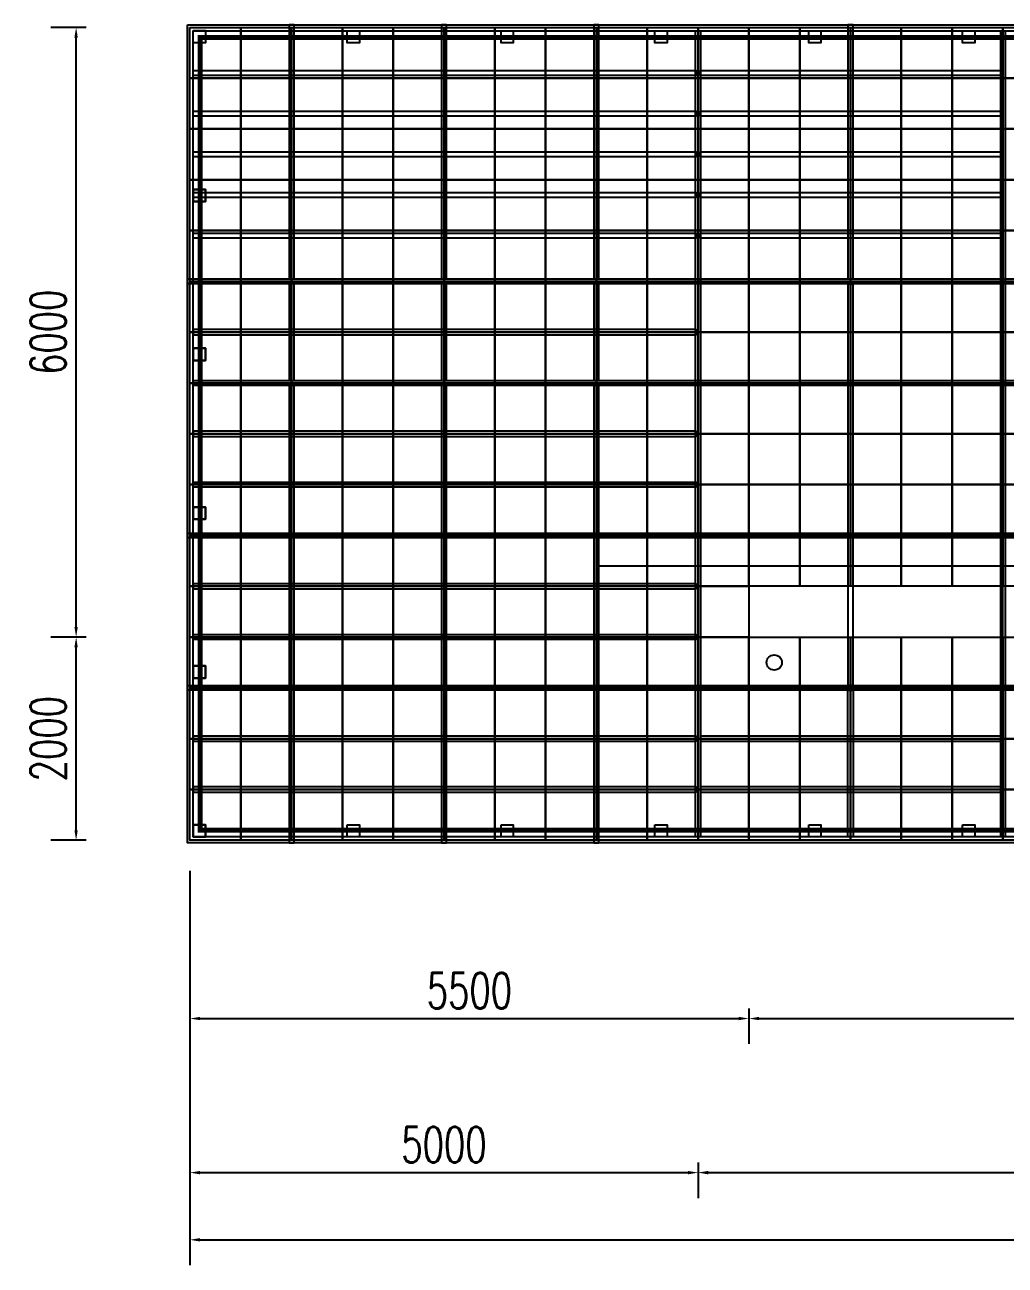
# Model space of a CAD drawing. Header units: millimetres. Extents: x -38645 to 143575, y -84298 to 156976.
# Drawn here: x 52408 to 62055, y -61569 to -49363 of the extents above; entities that cross this region are included whole.
import ezdxf

# ---------------------------------------------------------------- set-up
doc = ezdxf.new("R2010")
doc.units = ezdxf.units.MM
doc.header["$LTSCALE"] = 1000
for name, color, linetype in [('DOTE', 1, 'Continuous'), ('PUB_DIM', 3, 'Continuous'), ('W- bollard系船栓', 4, 'Continuous'), ('W-FLOAT_BOWL浮筒', 253, 'Continuous'), ('W-PLASTIC_RAILINGS塑木栏杆', 6, 'Continuous'), ('W-STEEL_FRAME钢架', 3, 'Continuous'), ('W-STEEL_KEEL钢龙骨', 5, 'Continuous')]:
    doc.layers.add(name, color=color, linetype=linetype)
doc.styles.add('STANDARD_T3', font='simplex.shx', dxfattribs={"width": 0.7, "bigfont": 'gbcbig.shx'})
doc.dimstyles.new('W&&100', dxfattribs={"dimtxt": 350, "dimasz": 100, "dimexe": 250, "dimexo": 300, "dimgap": 100, "dimtad": 1, "dimdec": 0, "dimzin": 0, "dimdsep": 46, "dimtxsty": 'STANDARD_T3', "dimcen": 0.09, "dimclrd": 1, "dimclre": 1, "dimclrt": 7, "dimazin": 2, "dimtfac": 1, "dimtdec": 0, "dimtix": 1, "dimtmove": 2, "dimatfit": 3, "dimfxl": 100, "dimtolj": 1, "dimtzin": 0, "dimarcsym": 0})

# ---------------------------------------------------------------- blocks, each defined once
blk = doc.blocks.new('*D31')
at = {"color": 1, "lineweight": -2, "transparency": 16777216}
for p, q in [((54033, -60558), (54033, -60908)), ((54133, -60658), (58933, -60658)), ((59033, -60558), (59033, -60908))]:
    blk.add_line(p, q, dxfattribs=at)
at = {"color": 1, "transparency": 16777216}
for points in [[(54133, -60641), (54133, -60675), (54033, -60658)], [(58933, -60641), (58933, -60675), (59033, -60658)]]:
    blk.add_solid(points, dxfattribs=at)
at = {"layer": 'Defpoints', "color": 0, "transparency": 16777216}
for p in [(54033, -57388), (59033, -57388), (59033, -60658)]:
    blk.add_point(p, dxfattribs=at)
at = {"color": 7, "transparency": 16777216, "insert": (56533, -60383), "char_height": 350, "attachment_point": 5, "style": 'STANDARD_T3'}
blk.add_mtext('\\A1;5000', dxfattribs=at)
blk = doc.blocks.new('*D32')
at = {"color": 1, "lineweight": -2, "transparency": 16777216}
for p, q in [((59033, -60558), (59033, -60908)), ((59133, -60658), (67933, -60658)), ((68033, -60558), (68033, -60908))]:
    blk.add_line(p, q, dxfattribs=at)
at = {"color": 1, "transparency": 16777216}
for points in [[(59133, -60641), (59133, -60675), (59033, -60658)], [(67933, -60641), (67933, -60675), (68033, -60658)]]:
    blk.add_solid(points, dxfattribs=at)
at = {"layer": 'Defpoints', "color": 0, "transparency": 16777216}
for p in [(68033, -55888), (59033, -57388), (68033, -60658)]:
    blk.add_point(p, dxfattribs=at)
at = {"color": 7, "transparency": 16777216, "insert": (63533, -60383), "char_height": 350, "attachment_point": 5, "style": 'STANDARD_T3'}
blk.add_mtext('\\A1;9000', dxfattribs=at)
blk = doc.blocks.new('*D41')
at = {"layer": 'Defpoints', "color": 0, "transparency": 16777216}
for p in [(54033, -57388), (89033, -57388), (89033, -61319)]:
    blk.add_point(p, dxfattribs=at)
at = {"layer": 'PUB_DIM', "color": 1, "lineweight": -2, "transparency": 16777216}
for p, q in [((54033, -57688), (54033, -61569)), ((89033, -57688), (89033, -61569)), ((54133, -61319), (88933, -61319))]:
    blk.add_line(p, q, dxfattribs=at)
at = {"layer": 'PUB_DIM', "color": 1, "transparency": 16777216}
for points in [[(54133, -61302), (54133, -61336), (54033, -61319)], [(88933, -61302), (88933, -61336), (89033, -61319)]]:
    blk.add_solid(points, dxfattribs=at)
at = {"layer": 'PUB_DIM', "color": 7, "transparency": 16777216, "insert": (71533, -61044), "char_height": 350, "attachment_point": 5, "style": 'STANDARD_T3'}
blk.add_mtext('\\A1;35000', dxfattribs=at)
blk = doc.blocks.new('*U91')
at = {"layer": 'W-STEEL_FRAME钢架'}
blk.add_lwpolyline([(-60, 60), (60, 60), (60, -60), (-60, -60)], close=True, dxfattribs=at)
blk = doc.blocks.new('*U92')
at = {"layer": 'W-STEEL_FRAME钢架', "color": 0, "linetype": 'ByBlock', "lineweight": -2, "transparency": 16777216}
for p in [(0, 0), (1514, 0), (3028, 0), (4542, 0), (6056, 0), (7570, 0)]:
    blk.add_blockref('*U91', p, dxfattribs=at)
blk = doc.blocks.new('*U93')
at = {"layer": 'W-STEEL_FRAME钢架'}
blk.add_lwpolyline([(-60, 60), (60, 60), (60, -60), (-60, -60)], close=True, dxfattribs=at)
blk = doc.blocks.new('*U94')
at = {"layer": 'W-STEEL_FRAME钢架', "color": 0, "linetype": 'ByBlock', "lineweight": -2, "transparency": 16777216}
for p in [(0, 0), (1514, 0), (3028, 0), (4542, 0), (6056, 0), (7570, 0)]:
    blk.add_blockref('*U93', p, dxfattribs=at)
blk = doc.blocks.new('*U95')
at = {"layer": 'W-STEEL_FRAME钢架'}
blk.add_lwpolyline([(-60, 60), (60, 60), (60, -60), (-60, -60)], close=True, dxfattribs=at)
blk = doc.blocks.new('*U96')
at = {"layer": 'W-PLASTIC_RAILINGS塑木栏杆', "color": 0, "linetype": 'ByBlock', "lineweight": -2, "transparency": 16777216}
for p in [(0, 7815), (0, 6252), (0, 4689), (0, 3126), (0, 1563), (0, 0)]:
    blk.add_blockref('*U95', p, dxfattribs=at)
blk = doc.blocks.new('9040')
for centre in [(750, -3750), (8250, -3750)]:
    blk.add_circle(centre, 75)
at = {"layer": 'DOTE'}
for p, q in [((0, -5000), (0, 1000)), ((3000, -5000), (3000, 1000)), ((6000, -5000), (6000, 1000)), ((9000, -5000), (9000, 1000)), ((-1000, 0), (10000, 0)), ((-1000, -2800), (10000, -2800)), ((-1000, -4000), (10000, -4000))]:
    blk.add_line(p, q, dxfattribs=at)
at = {"layer": 'W-STEEL_FRAME钢架'}
blk.add_lwpolyline([(0, 0), (9000, 0), (9000, -4000), (0, -4000)], close=True, dxfattribs=at)
blk = doc.blocks.new('*U127')
at = {"layer": 'W-STEEL_FRAME钢架'}
blk.add_lwpolyline([(-60, -60), (60, -60), (60, 60), (-60, 60)], close=True, dxfattribs=at)
blk = doc.blocks.new('*U128')
at = {"layer": 'W- bollard系船栓', "color": 0, "linetype": 'ByBlock', "lineweight": -2, "transparency": 16777216}
for p in [(0, 6252), (0, 4689), (0, 3126), (0, 1563), (0, 0)]:
    blk.add_blockref('*U127', p, dxfattribs=at)
blk = doc.blocks.new('*D200')
at = {"layer": 'Defpoints', "color": 0, "transparency": 16777216}
for p in [(59533, -55388), (54033, -57388), (59533, -59142)]:
    blk.add_point(p, dxfattribs=at)
at = {"layer": 'W-FLOAT_BOWL浮筒', "color": 1, "lineweight": -2, "transparency": 16777216}
for p, q in [((54033, -59042), (54033, -59392)), ((59533, -59042), (59533, -59392)), ((54133, -59142), (59433, -59142))]:
    blk.add_line(p, q, dxfattribs=at)
at = {"layer": 'W-FLOAT_BOWL浮筒', "color": 1, "transparency": 16777216}
for points in [[(54133, -59125), (54133, -59158), (54033, -59142)], [(59433, -59125), (59433, -59158), (59533, -59142)]]:
    blk.add_solid(points, dxfattribs=at)
at = {"layer": 'W-FLOAT_BOWL浮筒', "color": 7, "transparency": 16777216, "insert": (56783, -58867), "char_height": 350, "attachment_point": 5, "style": 'STANDARD_T3'}
blk.add_mtext('\\A1;5500', dxfattribs=at)
blk = doc.blocks.new('*D201')
at = {"layer": 'Defpoints', "color": 0, "transparency": 16777216}
for p in [(52913, -55388), (54033, -55388), (54033, -57388)]:
    blk.add_point(p, dxfattribs=at)
at = {"layer": 'W-FLOAT_BOWL浮筒', "color": 1, "lineweight": -2, "transparency": 16777216}
for p, q in [((53013, -55388), (52663, -55388)), ((52913, -57288), (52913, -55488)), ((53013, -57388), (52663, -57388))]:
    blk.add_line(p, q, dxfattribs=at)
at = {"layer": 'W-FLOAT_BOWL浮筒', "color": 1, "transparency": 16777216}
for points in [[(52896, -55488), (52929, -55488), (52913, -55388)], [(52896, -57288), (52929, -57288), (52913, -57388)]]:
    blk.add_solid(points, dxfattribs=at)
at = {"layer": 'W-FLOAT_BOWL浮筒', "color": 7, "transparency": 16777216, "insert": (52638, -56388), "char_height": 350, "attachment_point": 5, "rotation": 90, "style": 'STANDARD_T3'}
blk.add_mtext('\\A1;2000', dxfattribs=at)
blk = doc.blocks.new('*D202')
at = {"layer": 'Defpoints', "color": 0, "transparency": 16777216}
for p in [(52913, -49388), (54033, -49388), (54033, -55388)]:
    blk.add_point(p, dxfattribs=at)
at = {"layer": 'W-FLOAT_BOWL浮筒', "color": 1, "lineweight": -2, "transparency": 16777216}
for p, q in [((53013, -49388), (52663, -49388)), ((52913, -55288), (52913, -49488)), ((53013, -55388), (52663, -55388))]:
    blk.add_line(p, q, dxfattribs=at)
at = {"layer": 'W-FLOAT_BOWL浮筒', "color": 1, "transparency": 16777216}
for points in [[(52896, -49488), (52929, -49488), (52913, -49388)], [(52896, -55288), (52929, -55288), (52913, -55388)]]:
    blk.add_solid(points, dxfattribs=at)
at = {"layer": 'W-FLOAT_BOWL浮筒', "color": 7, "transparency": 16777216, "insert": (52638, -52388), "char_height": 350, "attachment_point": 5, "rotation": 90, "style": 'STANDARD_T3'}
blk.add_mtext('\\A1;6000', dxfattribs=at)
blk = doc.blocks.new('*D203')
at = {"layer": 'Defpoints', "color": 0, "transparency": 16777216}
for p in [(59533, -55388), (89033, -57388), (89033, -59142)]:
    blk.add_point(p, dxfattribs=at)
at = {"layer": 'W-FLOAT_BOWL浮筒', "color": 1, "lineweight": -2, "transparency": 16777216}
for p, q in [((59533, -59042), (59533, -59392)), ((89033, -59042), (89033, -59392)), ((59633, -59142), (88933, -59142))]:
    blk.add_line(p, q, dxfattribs=at)
at = {"layer": 'W-FLOAT_BOWL浮筒', "color": 1, "transparency": 16777216}
for points in [[(59633, -59125), (59633, -59158), (59533, -59142)], [(88933, -59125), (88933, -59158), (89033, -59142)]]:
    blk.add_solid(points, dxfattribs=at)
at = {"layer": 'W-FLOAT_BOWL浮筒', "color": 7, "transparency": 16777216, "insert": (74283, -58867), "char_height": 350, "attachment_point": 5, "style": 'STANDARD_T3'}
blk.add_mtext('\\A1;29500', dxfattribs=at)

msp = doc.modelspace()

# ---------------------------------------------------------------- linework, layer by layer
at = {"layer": 'W-FLOAT_BOWL浮筒'}
for points in [[(54033, -49387.8), (89033, -49387.8), (89033, -57387.8), (54033, -57387.8)], [(54033, -49387.8), (54533, -49387.8), (54533, -49887.8), (54033, -49887.8)], [(54533, -49387.8), (55033, -49387.8), (55033, -49887.8), (54533, -49887.8)], [(55033, -49387.8), (55533, -49387.8), (55533, -49887.8), (55033, -49887.8)], [(55533, -49387.8), (56033, -49387.8), (56033, -49887.8), (55533, -49887.8)], [(56033, -49387.8), (56533, -49387.8), (56533, -49887.8), (56033, -49887.8)], [(56533, -49387.8), (57033, -49387.8), (57033, -49887.8), (56533, -49887.8)], [(57033, -49387.8), (57533, -49387.8), (57533, -49887.8), (57033, -49887.8)], [(57533, -49387.8), (58033, -49387.8), (58033, -49887.8), (57533, -49887.8)], [(58033, -49387.8), (58533, -49387.8), (58533, -49887.8), (58033, -49887.8)], [(58533, -49387.8), (59033, -49387.8), (59033, -49887.8), (58533, -49887.8)], [(59033, -49387.8), (59533, -49387.8), (59533, -49887.8), (59033, -49887.8)], [(59533, -49387.8), (60033, -49387.8), (60033, -49887.8), (59533, -49887.8)], [(60033, -49387.8), (60533, -49387.8), (60533, -49887.8), (60033, -49887.8)], [(60533, -49387.8), (61033, -49387.8), (61033, -49887.8), (60533, -49887.8)], [(61033, -49387.8), (61533, -49387.8), (61533, -49887.8), (61033, -49887.8)], [(61533, -49387.8), (62033, -49387.8), (62033, -49887.8), (61533, -49887.8)], [(62033, -49387.8), (62533, -49387.8), (62533, -49887.8), (62033, -49887.8)], [(54033, -49887.8), (54533, -49887.8), (54533, -50387.8), (54033, -50387.8)], [(54533, -49887.8), (55033, -49887.8), (55033, -50387.8), (54533, -50387.8)], [(55033, -49887.8), (55533, -49887.8), (55533, -50387.8), (55033, -50387.8)], [(55533, -49887.8), (56033, -49887.8), (56033, -50387.8), (55533, -50387.8)], [(56033, -49887.8), (56533, -49887.8), (56533, -50387.8), (56033, -50387.8)], [(56533, -49887.8), (57033, -49887.8), (57033, -50387.8), (56533, -50387.8)], [(57033, -49887.8), (57533, -49887.8), (57533, -50387.8), (57033, -50387.8)], [(57533, -49887.8), (58033, -49887.8), (58033, -50387.8), (57533, -50387.8)], [(58033, -49887.8), (58533, -49887.8), (58533, -50387.8), (58033, -50387.8)], [(58533, -49887.8), (59033, -49887.8), (59033, -50387.8), (58533, -50387.8)], [(59033, -49887.8), (59533, -49887.8), (59533, -50387.8), (59033, -50387.8)], [(59533, -49887.8), (60033, -49887.8), (60033, -50387.8), (59533, -50387.8)], [(60033, -49887.8), (60533, -49887.8), (60533, -50387.8), (60033, -50387.8)], [(60533, -49887.8), (61033, -49887.8), (61033, -50387.8), (60533, -50387.8)], [(61033, -49887.8), (61533, -49887.8), (61533, -50387.8), (61033, -50387.8)], [(61533, -49887.8), (62033, -49887.8), (62033, -50387.8), (61533, -50387.8)], [(62033, -49887.8), (62533, -49887.8), (62533, -50387.8), (62033, -50387.8)], [(54033, -50387.8), (54533, -50387.8), (54533, -50887.8), (54033, -50887.8)], [(54533, -50387.8), (55033, -50387.8), (55033, -50887.8), (54533, -50887.8)], [(55033, -50387.8), (55533, -50387.8), (55533, -50887.8), (55033, -50887.8)], [(55533, -50387.8), (56033, -50387.8), (56033, -50887.8), (55533, -50887.8)], [(56033, -50387.8), (56533, -50387.8), (56533, -50887.8), (56033, -50887.8)], [(56533, -50387.8), (57033, -50387.8), (57033, -50887.8), (56533, -50887.8)], [(57033, -50387.8), (57533, -50387.8), (57533, -50887.8), (57033, -50887.8)], [(57533, -50387.8), (58033, -50387.8), (58033, -50887.8), (57533, -50887.8)], [(58033, -50387.8), (58533, -50387.8), (58533, -50887.8), (58033, -50887.8)], [(58533, -50387.8), (59033, -50387.8), (59033, -50887.8), (58533, -50887.8)], [(59033, -50387.8), (59533, -50387.8), (59533, -50887.8), (59033, -50887.8)], [(59533, -50387.8), (60033, -50387.8), (60033, -50887.8), (59533, -50887.8)], [(60033, -50387.8), (60533, -50387.8), (60533, -50887.8), (60033, -50887.8)], [(60533, -50387.8), (61033, -50387.8), (61033, -50887.8), (60533, -50887.8)], [(61033, -50387.8), (61533, -50387.8), (61533, -50887.8), (61033, -50887.8)], [(61533, -50387.8), (62033, -50387.8), (62033, -50887.8), (61533, -50887.8)], [(62033, -50387.8), (62533, -50387.8), (62533, -50887.8), (62033, -50887.8)], [(54033, -50887.8), (54533, -50887.8), (54533, -51387.8), (54033, -51387.8)], [(54533, -50887.8), (55033, -50887.8), (55033, -51387.8), (54533, -51387.8)], [(55033, -50887.8), (55533, -50887.8), (55533, -51387.8), (55033, -51387.8)], [(55533, -50887.8), (56033, -50887.8), (56033, -51387.8), (55533, -51387.8)], [(56033, -50887.8), (56533, -50887.8), (56533, -51387.8), (56033, -51387.8)], [(56533, -50887.8), (57033, -50887.8), (57033, -51387.8), (56533, -51387.8)], [(57033, -50887.8), (57533, -50887.8), (57533, -51387.8), (57033, -51387.8)], [(57533, -50887.8), (58033, -50887.8), (58033, -51387.8), (57533, -51387.8)], [(58033, -50887.8), (58533, -50887.8), (58533, -51387.8), (58033, -51387.8)], [(58533, -50887.8), (59033, -50887.8), (59033, -51387.8), (58533, -51387.8)], [(59033, -50887.8), (59533, -50887.8), (59533, -51387.8), (59033, -51387.8)], [(59533, -50887.8), (60033, -50887.8), (60033, -51387.8), (59533, -51387.8)], [(60033, -50887.8), (60533, -50887.8), (60533, -51387.8), (60033, -51387.8)], [(60533, -50887.8), (61033, -50887.8), (61033, -51387.8), (60533, -51387.8)], [(61033, -50887.8), (61533, -50887.8), (61533, -51387.8), (61033, -51387.8)], [(61533, -50887.8), (62033, -50887.8), (62033, -51387.8), (61533, -51387.8)], [(62033, -50887.8), (62533, -50887.8), (62533, -51387.8), (62033, -51387.8)], [(54033, -51387.8), (54533, -51387.8), (54533, -51887.8), (54033, -51887.8)], [(54533, -51387.8), (55033, -51387.8), (55033, -51887.8), (54533, -51887.8)], [(55033, -51387.8), (55533, -51387.8), (55533, -51887.8), (55033, -51887.8)], [(55533, -51387.8), (56033, -51387.8), (56033, -51887.8), (55533, -51887.8)], [(56033, -51387.8), (56533, -51387.8), (56533, -51887.8), (56033, -51887.8)], [(56533, -51387.8), (57033, -51387.8), (57033, -51887.8), (56533, -51887.8)], [(57033, -51387.8), (57533, -51387.8), (57533, -51887.8), (57033, -51887.8)], [(57533, -51387.8), (58033, -51387.8), (58033, -51887.8), (57533, -51887.8)], [(58033, -51387.8), (58533, -51387.8), (58533, -51887.8), (58033, -51887.8)], [(58533, -51387.8), (59033, -51387.8), (59033, -51887.8), (58533, -51887.8)], [(59033, -51387.8), (59533, -51387.8), (59533, -51887.8), (59033, -51887.8)], [(59533, -51387.8), (60033, -51387.8), (60033, -51887.8), (59533, -51887.8)], [(60033, -51387.8), (60533, -51387.8), (60533, -51887.8), (60033, -51887.8)], [(60533, -51387.8), (61033, -51387.8), (61033, -51887.8), (60533, -51887.8)], [(61033, -51387.8), (61533, -51387.8), (61533, -51887.8), (61033, -51887.8)], [(61533, -51387.8), (62033, -51387.8), (62033, -51887.8), (61533, -51887.8)], [(62033, -51387.8), (62533, -51387.8), (62533, -51887.8), (62033, -51887.8)], [(54033, -51887.8), (54533, -51887.8), (54533, -52387.8), (54033, -52387.8)], [(54533, -51887.8), (55033, -51887.8), (55033, -52387.8), (54533, -52387.8)], [(55033, -51887.8), (55533, -51887.8), (55533, -52387.8), (55033, -52387.8)], [(55533, -51887.8), (56033, -51887.8), (56033, -52387.8), (55533, -52387.8)], [(56033, -51887.8), (56533, -51887.8), (56533, -52387.8), (56033, -52387.8)], [(56533, -51887.8), (57033, -51887.8), (57033, -52387.8), (56533, -52387.8)], [(57033, -51887.8), (57533, -51887.8), (57533, -52387.8), (57033, -52387.8)], [(57533, -51887.8), (58033, -51887.8), (58033, -52387.8), (57533, -52387.8)], [(58033, -51887.8), (58533, -51887.8), (58533, -52387.8), (58033, -52387.8)], [(58533, -51887.8), (59033, -51887.8), (59033, -52387.8), (58533, -52387.8)], [(59033, -51887.8), (59533, -51887.8), (59533, -52387.8), (59033, -52387.8)], [(59533, -51887.8), (60033, -51887.8), (60033, -52387.8), (59533, -52387.8)], [(60033, -51887.8), (60533, -51887.8), (60533, -52387.8), (60033, -52387.8)], [(60533, -51887.8), (61033, -51887.8), (61033, -52387.8), (60533, -52387.8)], [(61033, -51887.8), (61533, -51887.8), (61533, -52387.8), (61033, -52387.8)], [(61533, -51887.8), (62033, -51887.8), (62033, -52387.8), (61533, -52387.8)], [(62033, -51887.8), (62533, -51887.8), (62533, -52387.8), (62033, -52387.8)], [(54033, -52387.8), (54533, -52387.8), (54533, -52887.8), (54033, -52887.8)], [(54533, -52387.8), (55033, -52387.8), (55033, -52887.8), (54533, -52887.8)], [(55033, -52387.8), (55533, -52387.8), (55533, -52887.8), (55033, -52887.8)], [(55533, -52387.8), (56033, -52387.8), (56033, -52887.8), (55533, -52887.8)], [(56033, -52387.8), (56533, -52387.8), (56533, -52887.8), (56033, -52887.8)], [(56533, -52387.8), (57033, -52387.8), (57033, -52887.8), (56533, -52887.8)], [(57033, -52387.8), (57533, -52387.8), (57533, -52887.8), (57033, -52887.8)], [(57533, -52387.8), (58033, -52387.8), (58033, -52887.8), (57533, -52887.8)], [(58033, -52387.8), (58533, -52387.8), (58533, -52887.8), (58033, -52887.8)], [(58533, -52387.8), (59033, -52387.8), (59033, -52887.8), (58533, -52887.8)], [(59033, -52387.8), (59533, -52387.8), (59533, -52887.8), (59033, -52887.8)], [(59533, -52387.8), (60033, -52387.8), (60033, -52887.8), (59533, -52887.8)], [(60033, -52387.8), (60533, -52387.8), (60533, -52887.8), (60033, -52887.8)], [(60533, -52387.8), (61033, -52387.8), (61033, -52887.8), (60533, -52887.8)], [(61033, -52387.8), (61533, -52387.8), (61533, -52887.8), (61033, -52887.8)], [(61533, -52387.8), (62033, -52387.8), (62033, -52887.8), (61533, -52887.8)], [(62033, -52387.8), (62533, -52387.8), (62533, -52887.8), (62033, -52887.8)], [(54033, -52887.8), (54533, -52887.8), (54533, -53387.8), (54033, -53387.8)], [(54533, -52887.8), (55033, -52887.8), (55033, -53387.8), (54533, -53387.8)], [(55033, -52887.8), (55533, -52887.8), (55533, -53387.8), (55033, -53387.8)], [(55533, -52887.8), (56033, -52887.8), (56033, -53387.8), (55533, -53387.8)], [(56033, -52887.8), (56533, -52887.8), (56533, -53387.8), (56033, -53387.8)], [(56533, -52887.8), (57033, -52887.8), (57033, -53387.8), (56533, -53387.8)], [(57033, -52887.8), (57533, -52887.8), (57533, -53387.8), (57033, -53387.8)], [(57533, -52887.8), (58033, -52887.8), (58033, -53387.8), (57533, -53387.8)], [(58033, -52887.8), (58533, -52887.8), (58533, -53387.8), (58033, -53387.8)], [(58533, -52887.8), (59033, -52887.8), (59033, -53387.8), (58533, -53387.8)], [(59033, -52887.8), (59533, -52887.8), (59533, -53387.8), (59033, -53387.8)], [(59533, -52887.8), (60033, -52887.8), (60033, -53387.8), (59533, -53387.8)], [(60033, -52887.8), (60533, -52887.8), (60533, -53387.8), (60033, -53387.8)], [(60533, -52887.8), (61033, -52887.8), (61033, -53387.8), (60533, -53387.8)], [(61033, -52887.8), (61533, -52887.8), (61533, -53387.8), (61033, -53387.8)], [(61533, -52887.8), (62033, -52887.8), (62033, -53387.8), (61533, -53387.8)], [(62033, -52887.8), (62533, -52887.8), (62533, -53387.8), (62033, -53387.8)], [(54033, -53387.8), (54533, -53387.8), (54533, -53887.8), (54033, -53887.8)], [(54533, -53387.8), (55033, -53387.8), (55033, -53887.8), (54533, -53887.8)], [(55033, -53387.8), (55533, -53387.8), (55533, -53887.8), (55033, -53887.8)], [(55533, -53387.8), (56033, -53387.8), (56033, -53887.8), (55533, -53887.8)], [(56033, -53387.8), (56533, -53387.8), (56533, -53887.8), (56033, -53887.8)], [(56533, -53387.8), (57033, -53387.8), (57033, -53887.8), (56533, -53887.8)], [(57033, -53387.8), (57533, -53387.8), (57533, -53887.8), (57033, -53887.8)], [(57533, -53387.8), (58033, -53387.8), (58033, -53887.8), (57533, -53887.8)], [(58033, -53387.8), (58533, -53387.8), (58533, -53887.8), (58033, -53887.8)], [(58533, -53387.8), (59033, -53387.8), (59033, -53887.8), (58533, -53887.8)], [(59033, -53387.8), (59533, -53387.8), (59533, -53887.8), (59033, -53887.8)], [(59533, -53387.8), (60033, -53387.8), (60033, -53887.8), (59533, -53887.8)], [(60033, -53387.8), (60533, -53387.8), (60533, -53887.8), (60033, -53887.8)], [(60533, -53387.8), (61033, -53387.8), (61033, -53887.8), (60533, -53887.8)], [(61033, -53387.8), (61533, -53387.8), (61533, -53887.8), (61033, -53887.8)], [(61533, -53387.8), (62033, -53387.8), (62033, -53887.8), (61533, -53887.8)], [(62033, -53387.8), (62533, -53387.8), (62533, -53887.8), (62033, -53887.8)], [(54033, -53887.8), (54533, -53887.8), (54533, -54387.8), (54033, -54387.8)], [(54533, -53887.8), (55033, -53887.8), (55033, -54387.8), (54533, -54387.8)], [(55033, -53887.8), (55533, -53887.8), (55533, -54387.8), (55033, -54387.8)], [(55533, -53887.8), (56033, -53887.8), (56033, -54387.8), (55533, -54387.8)], [(56033, -53887.8), (56533, -53887.8), (56533, -54387.8), (56033, -54387.8)], [(56533, -53887.8), (57033, -53887.8), (57033, -54387.8), (56533, -54387.8)], [(57033, -53887.8), (57533, -53887.8), (57533, -54387.8), (57033, -54387.8)], [(57533, -53887.8), (58033, -53887.8), (58033, -54387.8), (57533, -54387.8)], [(58033, -53887.8), (58533, -53887.8), (58533, -54387.8), (58033, -54387.8)], [(58533, -53887.8), (59033, -53887.8), (59033, -54387.8), (58533, -54387.8)], [(59033, -53887.8), (59533, -53887.8), (59533, -54387.8), (59033, -54387.8)], [(59533, -53887.8), (60033, -53887.8), (60033, -54387.8), (59533, -54387.8)], [(60033, -53887.8), (60533, -53887.8), (60533, -54387.8), (60033, -54387.8)], [(60533, -53887.8), (61033, -53887.8), (61033, -54387.8), (60533, -54387.8)], [(61033, -53887.8), (61533, -53887.8), (61533, -54387.8), (61033, -54387.8)], [(61533, -53887.8), (62033, -53887.8), (62033, -54387.8), (61533, -54387.8)], [(62033, -53887.8), (62533, -53887.8), (62533, -54387.8), (62033, -54387.8)], [(54033, -54387.8), (54533, -54387.8), (54533, -54887.8), (54033, -54887.8)], [(54533, -54387.8), (55033, -54387.8), (55033, -54887.8), (54533, -54887.8)], [(55033, -54387.8), (55533, -54387.8), (55533, -54887.8), (55033, -54887.8)], [(55533, -54387.8), (56033, -54387.8), (56033, -54887.8), (55533, -54887.8)], [(56033, -54387.8), (56533, -54387.8), (56533, -54887.8), (56033, -54887.8)], [(56533, -54387.8), (57033, -54387.8), (57033, -54887.8), (56533, -54887.8)], [(57033, -54387.8), (57533, -54387.8), (57533, -54887.8), (57033, -54887.8)], [(57533, -54387.8), (58033, -54387.8), (58033, -54887.8), (57533, -54887.8)], [(58033, -54387.8), (58533, -54387.8), (58533, -54887.8), (58033, -54887.8)], [(58533, -54387.8), (59033, -54387.8), (59033, -54887.8), (58533, -54887.8)], [(59033, -54387.8), (59533, -54387.8), (59533, -54887.8), (59033, -54887.8)], [(59533, -54387.8), (60033, -54387.8), (60033, -54887.8), (59533, -54887.8)], [(60033, -54387.8), (60533, -54387.8), (60533, -54887.8), (60033, -54887.8)], [(60533, -54387.8), (61033, -54387.8), (61033, -54887.8), (60533, -54887.8)], [(61033, -54387.8), (61533, -54387.8), (61533, -54887.8), (61033, -54887.8)], [(61533, -54387.8), (62033, -54387.8), (62033, -54887.8), (61533, -54887.8)], [(62033, -54387.8), (62533, -54387.8), (62533, -54887.8), (62033, -54887.8)], [(54033, -54887.8), (54533, -54887.8), (54533, -55387.8), (54033, -55387.8)], [(54533, -54887.8), (55033, -54887.8), (55033, -55387.8), (54533, -55387.8)], [(55033, -54887.8), (55533, -54887.8), (55533, -55387.8), (55033, -55387.8)], [(55533, -54887.8), (56033, -54887.8), (56033, -55387.8), (55533, -55387.8)], [(56033, -54887.8), (56533, -54887.8), (56533, -55387.8), (56033, -55387.8)], [(56533, -54887.8), (57033, -54887.8), (57033, -55387.8), (56533, -55387.8)], [(57033, -54887.8), (57533, -54887.8), (57533, -55387.8), (57033, -55387.8)], [(57533, -54887.8), (58033, -54887.8), (58033, -55387.8), (57533, -55387.8)], [(58033, -54887.8), (58533, -54887.8), (58533, -55387.8), (58033, -55387.8)], [(58533, -54887.8), (59033, -54887.8), (59033, -55387.8), (58533, -55387.8)], [(59033, -54887.8), (59533, -54887.8), (59533, -55387.8), (59033, -55387.8)], [(54033, -55387.8), (54533, -55387.8), (54533, -55887.8), (54033, -55887.8)], [(54533, -55387.8), (55033, -55387.8), (55033, -55887.8), (54533, -55887.8)], [(55033, -55387.8), (55533, -55387.8), (55533, -55887.8), (55033, -55887.8)], [(55533, -55387.8), (56033, -55387.8), (56033, -55887.8), (55533, -55887.8)], [(56033, -55387.8), (56533, -55387.8), (56533, -55887.8), (56033, -55887.8)], [(56533, -55387.8), (57033, -55387.8), (57033, -55887.8), (56533, -55887.8)], [(57033, -55387.8), (57533, -55387.8), (57533, -55887.8), (57033, -55887.8)], [(57533, -55387.8), (58033, -55387.8), (58033, -55887.8), (57533, -55887.8)], [(58033, -55387.8), (58533, -55387.8), (58533, -55887.8), (58033, -55887.8)], [(58533, -55387.8), (59033, -55387.8), (59033, -55887.8), (58533, -55887.8)], [(59033, -55387.8), (59533, -55387.8), (59533, -55887.8), (59033, -55887.8)], [(59533, -55387.8), (60033, -55387.8), (60033, -55887.8), (59533, -55887.8)], [(60033, -55387.8), (60533, -55387.8), (60533, -55887.8), (60033, -55887.8)], [(60533, -55387.8), (61033, -55387.8), (61033, -55887.8), (60533, -55887.8)], [(61033, -55387.8), (61533, -55387.8), (61533, -55887.8), (61033, -55887.8)], [(61533, -55387.8), (62033, -55387.8), (62033, -55887.8), (61533, -55887.8)], [(62033, -55387.8), (62533, -55387.8), (62533, -55887.8), (62033, -55887.8)], [(54033, -55887.8), (54533, -55887.8), (54533, -56387.8), (54033, -56387.8)], [(54533, -55887.8), (55033, -55887.8), (55033, -56387.8), (54533, -56387.8)], [(55033, -55887.8), (55533, -55887.8), (55533, -56387.8), (55033, -56387.8)], [(55533, -55887.8), (56033, -55887.8), (56033, -56387.8), (55533, -56387.8)], [(56033, -55887.8), (56533, -55887.8), (56533, -56387.8), (56033, -56387.8)], [(56533, -55887.8), (57033, -55887.8), (57033, -56387.8), (56533, -56387.8)], [(57033, -55887.8), (57533, -55887.8), (57533, -56387.8), (57033, -56387.8)], [(57533, -55887.8), (58033, -55887.8), (58033, -56387.8), (57533, -56387.8)], [(58033, -55887.8), (58533, -55887.8), (58533, -56387.8), (58033, -56387.8)], [(58533, -55887.8), (59033, -55887.8), (59033, -56387.8), (58533, -56387.8)], [(59033, -55887.8), (59533, -55887.8), (59533, -56387.8), (59033, -56387.8)], [(59533, -55887.8), (60033, -55887.8), (60033, -56387.8), (59533, -56387.8)], [(60033, -55887.8), (60533, -55887.8), (60533, -56387.8), (60033, -56387.8)], [(60533, -55887.8), (61033, -55887.8), (61033, -56387.8), (60533, -56387.8)], [(61033, -55887.8), (61533, -55887.8), (61533, -56387.8), (61033, -56387.8)], [(61533, -55887.8), (62033, -55887.8), (62033, -56387.8), (61533, -56387.8)], [(62033, -55887.8), (62533, -55887.8), (62533, -56387.8), (62033, -56387.8)], [(54033, -56387.8), (54533, -56387.8), (54533, -56887.8), (54033, -56887.8)], [(54533, -56387.8), (55033, -56387.8), (55033, -56887.8), (54533, -56887.8)], [(55033, -56387.8), (55533, -56387.8), (55533, -56887.8), (55033, -56887.8)], [(55533, -56387.8), (56033, -56387.8), (56033, -56887.8), (55533, -56887.8)], [(56033, -56387.8), (56533, -56387.8), (56533, -56887.8), (56033, -56887.8)], [(56533, -56387.8), (57033, -56387.8), (57033, -56887.8), (56533, -56887.8)], [(57033, -56387.8), (57533, -56387.8), (57533, -56887.8), (57033, -56887.8)], [(57533, -56387.8), (58033, -56387.8), (58033, -56887.8), (57533, -56887.8)], [(58033, -56387.8), (58533, -56387.8), (58533, -56887.8), (58033, -56887.8)], [(58533, -56387.8), (59033, -56387.8), (59033, -56887.8), (58533, -56887.8)], [(59033, -56387.8), (59533, -56387.8), (59533, -56887.8), (59033, -56887.8)], [(59533, -56387.8), (60033, -56387.8), (60033, -56887.8), (59533, -56887.8)], [(60033, -56387.8), (60533, -56387.8), (60533, -56887.8), (60033, -56887.8)], [(60533, -56387.8), (61033, -56387.8), (61033, -56887.8), (60533, -56887.8)], [(61033, -56387.8), (61533, -56387.8), (61533, -56887.8), (61033, -56887.8)], [(61533, -56387.8), (62033, -56387.8), (62033, -56887.8), (61533, -56887.8)], [(62033, -56387.8), (62533, -56387.8), (62533, -56887.8), (62033, -56887.8)], [(54033, -56887.8), (54533, -56887.8), (54533, -57387.8), (54033, -57387.8)], [(54533, -56887.8), (55033, -56887.8), (55033, -57387.8), (54533, -57387.8)], [(55033, -56887.8), (55533, -56887.8), (55533, -57387.8), (55033, -57387.8)], [(55533, -56887.8), (56033, -56887.8), (56033, -57387.8), (55533, -57387.8)], [(56033, -56887.8), (56533, -56887.8), (56533, -57387.8), (56033, -57387.8)], [(56533, -56887.8), (57033, -56887.8), (57033, -57387.8), (56533, -57387.8)], [(57033, -56887.8), (57533, -56887.8), (57533, -57387.8), (57033, -57387.8)], [(57533, -56887.8), (58033, -56887.8), (58033, -57387.8), (57533, -57387.8)], [(58033, -56887.8), (58533, -56887.8), (58533, -57387.8), (58033, -57387.8)], [(58533, -56887.8), (59033, -56887.8), (59033, -57387.8), (58533, -57387.8)], [(59033, -56887.8), (59533, -56887.8), (59533, -57387.8), (59033, -57387.8)], [(59533, -56887.8), (60033, -56887.8), (60033, -57387.8), (59533, -57387.8)], [(60033, -56887.8), (60533, -56887.8), (60533, -57387.8), (60033, -57387.8)], [(60533, -56887.8), (61033, -56887.8), (61033, -57387.8), (60533, -57387.8)], [(61033, -56887.8), (61533, -56887.8), (61533, -57387.8), (61033, -57387.8)], [(61533, -56887.8), (62033, -56887.8), (62033, -57387.8), (61533, -57387.8)], [(62033, -56887.8), (62533, -56887.8), (62533, -57387.8), (62033, -57387.8)]]:
    msp.add_lwpolyline(points, close=True, dxfattribs=at)
at = {"layer": 'W-PLASTIC_RAILINGS塑木栏杆', "const_width": 50}
msp.add_lwpolyline([(89033, -49487.8), (54133, -49487.8), (54133, -57287.8), (88933, -57287.8), (88933, -51887.8)], dxfattribs=at)
at = {"layer": 'W-STEEL_FRAME钢架'}
for points in [[(54008, -49362.8), (89058, -49362.8), (89058, -57412.8), (54008, -57412.8)], [(54066, -49420.8), (89000, -49420.8), (89000, -57354.8), (54066, -57354.8)], [(59009, -49420.8), (59057, -49420.8), (59057, -57354.8), (59009, -57354.8)], [(62011.5, -49420.8), (62054.5, -49420.8), (62054.5, -57354.8), (62011.5, -57354.8)], [(54008, -51863.8), (89008, -51863.8), (89008, -51911.8), (54008, -51911.8)], [(60557, -51911.8), (60557, -55863.8), (60509, -55863.8), (60509, -51911.8)], [(54066, -52863.8), (89000, -52863.8), (89000, -52911.8), (54066, -52911.8)], [(54008, -54363.8), (89000, -54363.8), (89000, -54411.8), (54008, -54411.8)], [(54008, -55863.8), (89000, -55863.8), (89000, -55911.8), (54008, -55911.8)]]:
    msp.add_lwpolyline(points, close=True, dxfattribs=at)
at = {"layer": 'W-STEEL_FRAME钢架', "color": 6}
for points in [[(55058, -49362.8), (55008, -49362.8), (55008, -51863.8), (55058, -51863.8)], [(56558, -49362.8), (56508, -49362.8), (56508, -51863.8), (56558, -51863.8)], [(58058, -49362.8), (58008, -49362.8), (58008, -51863.8), (58058, -51863.8)], [(60558, -49362.8), (60508, -49362.8), (60508, -51863.8), (60558, -51863.8)], [(55058, -51911.8), (55008, -51911.8), (55008, -52863.8), (55058, -52863.8)], [(56558, -51911.8), (56508, -51911.8), (56508, -52863.8), (56558, -52863.8)], [(58058, -51911.8), (58008, -51911.8), (58008, -52863.8), (58058, -52863.8)], [(55058, -52911.8), (55008, -52911.8), (55008, -54363.8), (55058, -54363.8)], [(56558, -52911.8), (56508, -52911.8), (56508, -54363.8), (56558, -54363.8)], [(58058, -52911.8), (58008, -52911.8), (58008, -54363.8), (58058, -54363.8)], [(55058, -54411.8), (55008, -54411.8), (55008, -55863.8), (55058, -55863.8)], [(56558, -54411.8), (56508, -54411.8), (56508, -55863.8), (56558, -55863.8)], [(58058, -54411.8), (58008, -54411.8), (58008, -55863.8), (58058, -55863.8)], [(55058, -55911.8), (55008, -55911.8), (55008, -57412.8), (55058, -57412.8)], [(56558, -55911.8), (56508, -55911.8), (56508, -57412.8), (56558, -57412.8)], [(58058, -55911.8), (58008, -55911.8), (58008, -57412.8), (58058, -57412.8)], [(60558, -57354.8), (60508, -57354.8), (60508, -55911.8), (60558, -55911.8)]]:
    msp.add_lwpolyline(points, close=True, dxfattribs=at)
at = {"layer": 'W-STEEL_FRAME钢架'}
msp.add_circle((59783, -55637.8), 75, dxfattribs=at)
at = {"layer": 'W-STEEL_KEEL钢龙骨'}
for points in [[(54066, -49812.8), (59013, -49812.8), (59013, -49862.8), (54066, -49862.8)], [(59056, -49812.8), (62013, -49812.8), (62013, -49862.8), (59056, -49862.8)], [(54066, -50212.8), (59013, -50212.8), (59013, -50262.8), (54066, -50262.8)], [(59056, -50212.8), (62013, -50212.8), (62013, -50262.8), (59056, -50262.8)], [(54066, -50612.8), (59013, -50612.8), (59013, -50662.8), (54066, -50662.8)], [(59056, -50612.8), (62013, -50612.8), (62013, -50662.8), (59056, -50662.8)], [(54066, -51012.8), (59013, -51012.8), (59013, -51062.8), (54066, -51062.8)], [(59056, -51012.8), (62013, -51012.8), (62013, -51062.8), (59056, -51062.8)], [(54066, -51412.8), (59013, -51412.8), (59013, -51462.8), (54066, -51462.8)], [(59056, -51412.8), (62013, -51412.8), (62013, -51462.8), (59056, -51462.8)], [(54066, -52412.8), (59013, -52412.8), (59013, -52362.8), (54066, -52362.8)], [(54066, -53412.8), (59013, -53412.8), (59013, -53362.8), (54066, -53362.8)], [(54066, -53862.8), (59013, -53862.8), (59013, -53912.8), (54066, -53912.8)], [(54066, -54912.8), (59013, -54912.8), (59013, -54862.8), (54066, -54862.8)], [(54066, -55362.8), (59013, -55362.8), (59013, -55412.8), (54066, -55412.8)], [(54066, -56412.8), (59013, -56412.8), (59013, -56362.8), (54066, -56362.8)], [(59056, -56412.8), (62013, -56412.8), (62013, -56362.8), (59056, -56362.8)], [(54066, -56912.8), (59013, -56912.8), (59013, -56862.8), (54066, -56862.8)], [(59056, -56912.8), (62013, -56912.8), (62013, -56862.8), (59056, -56862.8)]]:
    msp.add_lwpolyline(points, close=True, dxfattribs=at)

# ---------------------------------------------------------------- block references
msp.add_blockref('9040', (59033, -51887.8))
at = {"layer": 'W- bollard系船栓'}
msp.add_blockref('*U128', (54126, -57294.8), dxfattribs=at)
at = {"layer": 'W-PLASTIC_RAILINGS塑木栏杆'}
msp.add_blockref('*U96', (54126, -57294.8), dxfattribs=at)
at = {"layer": 'W-STEEL_FRAME钢架'}
for name, p in [('*U92', (54126, -49480.8)), ('*U94', (54126, -57294.8))]:
    msp.add_blockref(name, p, dxfattribs=at)

# ---------------------------------------------------------------- dimensions: what is measured, and where the dimension line sits
for base, p1, p2, picture, middle in [((68033, -60658), (59033, -57387.8), (68033, -55887.8), '*D32', (63533, -60383)), ((59033, -60658), (54033, -57387.8), (59033, -57387.8), '*D31', (56533, -60383))]:
    dim = msp.add_linear_dim(base=base, p1=p1, p2=p2, dimstyle='W&&100', override={"dimfxlon": 1})
    dim.commit()
    dim.dimension.update_dxf_attribs({"geometry": picture, "text_midpoint": middle})
at = {"layer": 'PUB_DIM'}
dim = msp.add_linear_dim(base=(89033, -61318.9), p1=(54033, -57387.8), p2=(89033, -57387.8), dimstyle='W&&100', dxfattribs=at)
dim.commit()
dim.dimension.update_dxf_attribs({"geometry": '*D41', "text_midpoint": (71533, -61043.9)})
at = {"layer": 'W-FLOAT_BOWL浮筒'}
for base, p1, p2, picture, middle in [((52912.5, -49387.8), (54033, -55387.8), (54033, -49387.8), '*D202', (52637.5, -52387.8)), ((52912.5, -55387.8), (54033, -57387.8), (54033, -55387.8), '*D201', (52637.5, -56387.8))]:
    dim = msp.add_linear_dim(base=base, p1=p1, p2=p2, angle=90, dimstyle='W&&100', override={"dimfxlon": 1}, dxfattribs=at)
    dim.commit()
    dim.dimension.update_dxf_attribs({"geometry": picture, "text_midpoint": middle})
for base, p1, p2, picture, middle in [((59533, -59141.7), (54033, -57387.8), (59533, -55387.8), '*D200', (56783, -58866.7)), ((89033, -59141.7), (59533, -55387.8), (89033, -57387.8), '*D203', (74283, -58866.7))]:
    dim = msp.add_linear_dim(base=base, p1=p1, p2=p2, dimstyle='W&&100', override={"dimfxlon": 1}, dxfattribs=at)
    dim.commit()
    dim.dimension.update_dxf_attribs({"geometry": picture, "text_midpoint": middle})

doc.saveas('drawing.dxf')
